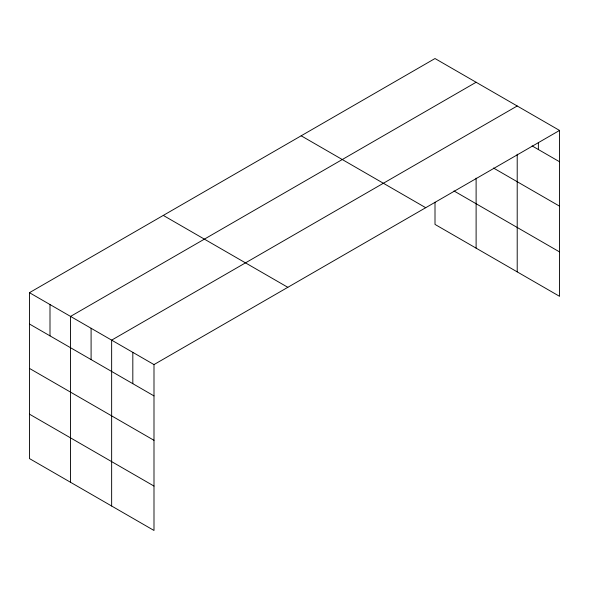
<?xml version="1.0" encoding="UTF-8"?>
<svg xmlns="http://www.w3.org/2000/svg" width="589" height="589" viewBox="0 0 589 589"><rect width="100%" height="100%" fill="white"/><g stroke="black" fill="none" stroke-linecap="round" stroke-linejoin="round"><path stroke-width="0.88" d="M29.45 292.681L153.994 364.584L153.994 530.468L29.45 458.566L29.45 292.681L435.006 58.532L559.55 130.434L559.55 296.319L435.006 224.416L435.006 202.211M476.111 82.261L70.547 316.411L70.547 482.288M517.208 105.991L111.645 340.14L111.645 506.017M153.994 364.584L559.55 130.434M532.103 145.91L559.55 161.761M493.494 168.027L559.55 206.165M453.979 190.961L559.55 251.915M301.178 135.801L425.714 207.703M163.286 215.412L287.822 287.314M29.45 324.002L153.994 395.904M29.45 368.405L153.994 440.314M29.45 414.155L153.994 486.065M538.375 142.376L538.375 149.532M517.208 154.185L517.208 271.875M476.111 178.121L476.111 248.146M132.82 352.362L132.82 383.682M91.096 328.272L91.096 359.592M49.999 304.542L49.999 335.87"/></g></svg>
